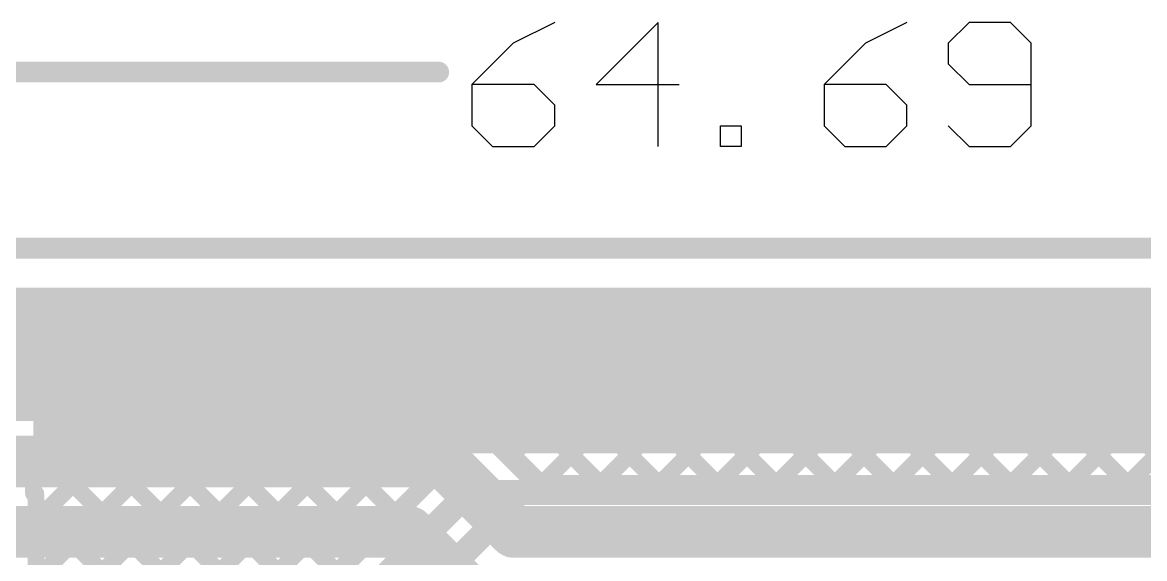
# Model space of a CAD drawing. Header units: millimetres. Extents: x 0.84 to 3.69, y 1.83 to 3.72.
# Drawn here: x 1.772 to 2.313, y 3.457 to 3.716 of the extents above; entities that cross this region are included whole.
import ezdxf

# ---------------------------------------------------------------- set-up
doc = ezdxf.new("R2010")
doc.units = ezdxf.units.MM
doc.header["$MEASUREMENT"] = 0
for name, color, linetype in [('BottomLayer', 5, 'Continuous'), ('Mechanical1', 6, 'Continuous'), ('Mechanical2', 216, 'Continuous'), ('TopLayer', 1, 'Continuous')]:
    doc.layers.add(name, color=color, linetype=linetype)

msp = doc.modelspace()

# ---------------------------------------------------------------- linework, layer by layer
at = {"layer": 'BottomLayer'}
for points, const_width in [([(1.14635, 3.58), (2.52129, 3.58)], 0.008), ([(1.71911, 3.5293), (1.76981, 3.58)], 0.008), ([(1.73745, 3.58), (1.78995, 3.5275)], 0.008), ([(1.74559, 3.5275), (1.79809, 3.58)], 0.008), ([(1.76573, 3.58), (1.81823, 3.5275)], 0.008), ([(1.77387, 3.5275), (1.82637, 3.58)], 0.008), ([(1.79401, 3.58), (1.84651, 3.5275)], 0.008), ([(1.80216, 3.5275), (1.85466, 3.58)], 0.008), ([(1.8223, 3.58), (1.8748, 3.5275)], 0.008), ([(1.83044, 3.5275), (1.88294, 3.58)], 0.008), ([(1.85058, 3.58), (1.90308, 3.5275)], 0.008), ([(1.85873, 3.5275), (1.91123, 3.58)], 0.008), ([(1.87886, 3.58), (1.93136, 3.5275)], 0.008), ([(1.88701, 3.5275), (1.93951, 3.58)], 0.008), ([(1.90715, 3.58), (1.95965, 3.5275)], 0.008), ([(1.9153, 3.5275), (1.9678, 3.58)], 0.008), ([(1.93543, 3.58), (2.02193, 3.4935)], 0.008), ([(1.94358, 3.5275), (1.99608, 3.58)], 0.008), ([(1.96372, 3.58), (2.05022, 3.4935)], 0.008), ([(1.97186, 3.5275), (2.02436, 3.58)], 0.008), ([(1.992, 3.58), (2.0785, 3.4935)], 0.008), ([(1.99244, 3.51979), (2.05265, 3.58)], 0.008), ([(2.00658, 3.50565), (2.08093, 3.58)], 0.008), ([(2.02029, 3.58), (2.10679, 3.4935)], 0.008), ([(2.02272, 3.4935), (2.10922, 3.58)], 0.008), ([(2.04857, 3.58), (2.13507, 3.4935)], 0.008), ([(2.051, 3.4935), (2.1375, 3.58)], 0.008), ([(2.07685, 3.58), (2.16335, 3.4935)], 0.008), ([(2.07929, 3.4935), (2.16579, 3.58)], 0.008), ([(2.10514, 3.58), (2.19164, 3.4935)], 0.008), ([(2.10757, 3.4935), (2.19407, 3.58)], 0.008), ([(2.13342, 3.58), (2.21992, 3.4935)], 0.008), ([(2.13585, 3.4935), (2.22235, 3.58)], 0.008), ([(2.16171, 3.58), (2.24821, 3.4935)], 0.008), ([(2.16414, 3.4935), (2.25064, 3.58)], 0.008), ([(2.18999, 3.58), (2.27649, 3.4935)], 0.008), ([(2.19242, 3.4935), (2.27892, 3.58)], 0.008), ([(2.21828, 3.58), (2.30478, 3.4935)], 0.008), ([(2.22071, 3.4935), (2.30721, 3.58)], 0.008), ([(2.24656, 3.58), (2.33306, 3.4935)], 0.008), ([(2.24899, 3.4935), (2.33549, 3.58)], 0.008), ([(2.27484, 3.58), (2.36134, 3.4935)], 0.008), ([(2.27728, 3.4935), (2.36378, 3.58)], 0.008), ([(2.30313, 3.58), (2.38963, 3.4935)], 0.008), ([(2.30556, 3.4935), (2.39206, 3.58)], 0.008), ([(1.72468, 3.5275), (1.975, 3.5275)], 0.008), ([(1.99163, 3.5206), (2.01873, 3.4935)], 0.008), ([(1.714, 3.504), (1.975, 3.504)], 0.025), ([(1.975, 3.504), (2.009, 3.47)], 0.025), ([(2.01873, 3.4935), (2.4605, 3.4935)], 0.008), ([(1.268, 3.47), (1.95825, 3.47)], 0.025), ([(1.95825, 3.47), (2.26425, 3.164)], 0.025), ([(2.009, 3.47), (2.492, 3.47)], 0.025)]:
    msp.add_lwpolyline(points, dxfattribs=dict(at, const_width=const_width))
for points, const_width in [([(1.76781, 3.58, 1), (1.77181, 3.58, 1)], 0.004), ([(1.79201, 3.58, 1), (1.79601, 3.58, 1)], 0.004), ([(1.79609, 3.58, 1), (1.80009, 3.58, 1)], 0.004), ([(1.8203, 3.58, 1), (1.8243, 3.58, 1)], 0.004), ([(1.82437, 3.58, 1), (1.82837, 3.58, 1)], 0.004), ([(1.84858, 3.58, 1), (1.85258, 3.58, 1)], 0.004), ([(1.85266, 3.58, 1), (1.85666, 3.58, 1)], 0.004), ([(1.87686, 3.58, 1), (1.88086, 3.58, 1)], 0.004), ([(1.88094, 3.58, 1), (1.88494, 3.58, 1)], 0.004), ([(1.90515, 3.58, 1), (1.90915, 3.58, 1)], 0.004), ([(1.90923, 3.58, 1), (1.91323, 3.58, 1)], 0.004), ([(1.93343, 3.58, 1), (1.93743, 3.58, 1)], 0.004), ([(1.93751, 3.58, 1), (1.94151, 3.58, 1)], 0.004), ([(1.96172, 3.58, 1), (1.96572, 3.58, 1)], 0.004), ([(1.9658, 3.58, 1), (1.9698, 3.58, 1)], 0.004), ([(1.99, 3.58, 1), (1.994, 3.58, 1)], 0.004), ([(1.99408, 3.58, 1), (1.99808, 3.58, 1)], 0.004), ([(2.01829, 3.58, 1), (2.02229, 3.58, 1)], 0.004), ([(2.02236, 3.58, 1), (2.02636, 3.58, 1)], 0.004), ([(2.04657, 3.58, 1), (2.05057, 3.58, 1)], 0.004), ([(2.05065, 3.58, 1), (2.05465, 3.58, 1)], 0.004), ([(2.07485, 3.58, 1), (2.07885, 3.58, 1)], 0.004), ([(2.07893, 3.58, 1), (2.08293, 3.58, 1)], 0.004), ([(2.10314, 3.58, 1), (2.10714, 3.58, 1)], 0.004), ([(2.10722, 3.58, 1), (2.11122, 3.58, 1)], 0.004), ([(2.13142, 3.58, 1), (2.13542, 3.58, 1)], 0.004), ([(2.1355, 3.58, 1), (2.1395, 3.58, 1)], 0.004), ([(2.15971, 3.58, 1), (2.16371, 3.58, 1)], 0.004), ([(2.16379, 3.58, 1), (2.16779, 3.58, 1)], 0.004), ([(2.18799, 3.58, 1), (2.19199, 3.58, 1)], 0.004), ([(2.19207, 3.58, 1), (2.19607, 3.58, 1)], 0.004), ([(2.21628, 3.58, 1), (2.22028, 3.58, 1)], 0.004), ([(2.22035, 3.58, 1), (2.22435, 3.58, 1)], 0.004), ([(2.24456, 3.58, 1), (2.24856, 3.58, 1)], 0.004), ([(2.24864, 3.58, 1), (2.25264, 3.58, 1)], 0.004), ([(2.27284, 3.58, 1), (2.27684, 3.58, 1)], 0.004), ([(2.27692, 3.58, 1), (2.28092, 3.58, 1)], 0.004), ([(2.30113, 3.58, 1), (2.30513, 3.58, 1)], 0.004), ([(2.30521, 3.58, 1), (2.30921, 3.58, 1)], 0.004), ([(1.77187, 3.5275, 1), (1.77587, 3.5275, 1)], 0.004), ([(1.78795, 3.5275, 1), (1.79195, 3.5275, 1)], 0.004), ([(1.80016, 3.5275, 1), (1.80416, 3.5275, 1)], 0.004), ([(1.81623, 3.5275, 1), (1.82023, 3.5275, 1)], 0.004), ([(1.82844, 3.5275, 1), (1.83244, 3.5275, 1)], 0.004), ([(1.84451, 3.5275, 1), (1.84851, 3.5275, 1)], 0.004), ([(1.85673, 3.5275, 1), (1.86073, 3.5275, 1)], 0.004), ([(1.8728, 3.5275, 1), (1.8768, 3.5275, 1)], 0.004), ([(1.88501, 3.5275, 1), (1.88901, 3.5275, 1)], 0.004), ([(1.90108, 3.5275, 1), (1.90508, 3.5275, 1)], 0.004), ([(1.9133, 3.5275, 1), (1.9173, 3.5275, 1)], 0.004), ([(1.92936, 3.5275, 1), (1.93336, 3.5275, 1)], 0.004), ([(1.94158, 3.5275, 1), (1.94558, 3.5275, 1)], 0.004), ([(1.95765, 3.5275, 1), (1.96165, 3.5275, 1)], 0.004), ([(1.96986, 3.5275, 1), (1.97386, 3.5275, 1)], 0.004), ([(1.973, 3.5275, 1), (1.977, 3.5275, 1)], 0.004), ([(1.973, 3.5275, 1), (1.977, 3.5275, 1)], 0.004), ([(1.973, 3.5275, 1), (1.977, 3.5275, 1)], 0.004), ([(1.98962, 3.52062, 1), (1.99362, 3.52062, 1)], 0.004), ([(1.98963, 3.5206, 1), (1.99363, 3.5206, 1)], 0.004), ([(1.98963, 3.5206, 1), (1.99363, 3.5206, 1)], 0.004), ([(1.99044, 3.51979, 1), (1.99444, 3.51979, 1)], 0.004), ([(1.96875, 3.504, 1), (1.98125, 3.504, 1)], 0.0125), ([(1.96875, 3.504, 1), (1.98125, 3.504, 1)], 0.0125), ([(2.00458, 3.50565, 1), (2.00858, 3.50565, 1)], 0.004), ([(2.01673, 3.4935, 1), (2.02073, 3.4935, 1)], 0.004), ([(2.01673, 3.4935, 1), (2.02073, 3.4935, 1)], 0.004), ([(2.01993, 3.4935, 1), (2.02393, 3.4935, 1)], 0.004), ([(2.02072, 3.4935, 1), (2.02472, 3.4935, 1)], 0.004), ([(2.04822, 3.4935, 1), (2.05222, 3.4935, 1)], 0.004), ([(2.049, 3.4935, 1), (2.053, 3.4935, 1)], 0.004), ([(2.0765, 3.4935, 1), (2.0805, 3.4935, 1)], 0.004), ([(2.07729, 3.4935, 1), (2.08129, 3.4935, 1)], 0.004), ([(2.10479, 3.4935, 1), (2.10879, 3.4935, 1)], 0.004), ([(2.10557, 3.4935, 1), (2.10957, 3.4935, 1)], 0.004), ([(2.13307, 3.4935, 1), (2.13707, 3.4935, 1)], 0.004), ([(2.13385, 3.4935, 1), (2.13785, 3.4935, 1)], 0.004), ([(2.16135, 3.4935, 1), (2.16535, 3.4935, 1)], 0.004), ([(2.16214, 3.4935, 1), (2.16614, 3.4935, 1)], 0.004), ([(2.18964, 3.4935, 1), (2.19364, 3.4935, 1)], 0.004), ([(2.19042, 3.4935, 1), (2.19442, 3.4935, 1)], 0.004), ([(2.21792, 3.4935, 1), (2.22192, 3.4935, 1)], 0.004), ([(2.21871, 3.4935, 1), (2.22271, 3.4935, 1)], 0.004), ([(2.24621, 3.4935, 1), (2.25021, 3.4935, 1)], 0.004), ([(2.24699, 3.4935, 1), (2.25099, 3.4935, 1)], 0.004), ([(2.27449, 3.4935, 1), (2.27849, 3.4935, 1)], 0.004), ([(2.27528, 3.4935, 1), (2.27928, 3.4935, 1)], 0.004), ([(2.30278, 3.4935, 1), (2.30678, 3.4935, 1)], 0.004), ([(2.30356, 3.4935, 1), (2.30756, 3.4935, 1)], 0.004), ([(1.952, 3.47, 1), (1.9645, 3.47, 1)], 0.0125), ([(1.952, 3.47, 1), (1.9645, 3.47, 1)], 0.0125), ([(2.00275, 3.47, 1), (2.01525, 3.47, 1)], 0.0125), ([(2.00275, 3.47, 1), (2.01525, 3.47, 1)], 0.0125)]:
    msp.add_lwpolyline(points, format="xyb", close=True, dxfattribs=dict(at, const_width=const_width))
at = {"layer": 'BottomLayer', "const_width": 0.008}
for points in [[(1.975, 3.5275, -0.199188), (1.99163, 3.5206)], [(1.975, 3.5275, -0.198912), (1.99162, 3.52062)]]:
    msp.add_lwpolyline(points, format="xyb", dxfattribs=at)
at = {"layer": 'Mechanical1'}
for p, q in [((2.02857, 3.71599), (2.00858, 3.70599)), ((2.07856, 3.71599), (2.04857, 3.686)), ((2.07856, 3.65601), (2.07856, 3.71599)), ((2.19852, 3.71599), (2.17853, 3.70599)), ((2.22851, 3.71599), (2.21851, 3.70599)), ((2.2485, 3.71599), (2.22851, 3.71599)), ((2.2585, 3.70599), (2.2485, 3.71599)), ((2.00858, 3.70599), (1.98859, 3.686)), ((2.17853, 3.70599), (2.15853, 3.686)), ((2.21851, 3.70599), (2.21851, 3.696)), ((2.2585, 3.66601), (2.2585, 3.70599)), ((2.21851, 3.696), (2.22851, 3.686)), ((1.98859, 3.686), (1.98859, 3.66601)), ((2.01858, 3.686), (1.98859, 3.686)), ((2.02857, 3.676), (2.01858, 3.686)), ((2.04857, 3.686), (2.08855, 3.686)), ((2.15853, 3.686), (2.15853, 3.66601)), ((2.18852, 3.686), (2.15853, 3.686)), ((2.19852, 3.676), (2.18852, 3.686)), ((2.22851, 3.686), (2.2585, 3.686)), ((2.02857, 3.66601), (2.02857, 3.676)), ((2.19852, 3.66601), (2.19852, 3.676)), ((1.98859, 3.66601), (1.99858, 3.65601)), ((2.01858, 3.65601), (2.02857, 3.66601)), ((2.10855, 3.65601), (2.10855, 3.66601)), ((2.10855, 3.66601), (2.11855, 3.66601)), ((2.11855, 3.66601), (2.11855, 3.65601)), ((2.15853, 3.66601), (2.16853, 3.65601)), ((2.18852, 3.65601), (2.19852, 3.66601)), ((2.21851, 3.66601), (2.22851, 3.65601)), ((2.2485, 3.65601), (2.2585, 3.66601)), ((1.99858, 3.65601), (2.01858, 3.65601)), ((2.11855, 3.65601), (2.10855, 3.65601)), ((2.16853, 3.65601), (2.18852, 3.65601)), ((2.22851, 3.65601), (2.2485, 3.65601))]:
    msp.add_line(p, q, dxfattribs=at)
at = {"layer": 'Mechanical1', "const_width": 0.01}
msp.add_lwpolyline([(1.001, 3.692), (1.97259, 3.692)], dxfattribs=at)
at = {"layer": 'Mechanical1', "const_width": 0.005}
msp.add_lwpolyline([(1.97009, 3.692, 1), (1.97509, 3.692, 1)], format="xyb", close=True, dxfattribs=at)
at = {"layer": 'Mechanical2', "const_width": 0.01}
msp.add_lwpolyline([(1.001, 3.607), (3.548, 3.607)], dxfattribs=at)
at = {"layer": 'TopLayer'}
for points, const_width in [([(1.777, 3.497), (1.97096, 3.497)], 0.008), ([(1.777, 3.3892), (1.8848, 3.497)], 0.008), ([(1.777, 3.33264), (1.94136, 3.497)], 0.008), ([(1.777, 3.36092), (1.91308, 3.497)], 0.008), ([(1.777, 3.4885), (1.777, 3.497)], 0.008), ([(1.77718, 3.30453), (1.96965, 3.497)], 0.008), ([(1.77718, 3.30322), (1.97096, 3.497)], 0.008), ([(1.77818, 3.44695), (1.82823, 3.497)], 0.008), ([(1.77818, 3.41867), (1.85651, 3.497)], 0.008), ([(1.77818, 3.47524), (1.79994, 3.497)], 0.008), ([(1.79216, 3.497), (1.88156, 3.4076)], 0.008), ([(1.82045, 3.497), (1.8957, 3.42174)], 0.008), ([(1.84873, 3.497), (1.90984, 3.43589)], 0.008), ([(1.87701, 3.497), (1.92399, 3.45003)], 0.008), ([(1.9053, 3.497), (1.93813, 3.46417)], 0.008), ([(1.93358, 3.497), (1.95227, 3.47831)], 0.008), ([(1.96186, 3.497), (1.96641, 3.49245)], 0.008), ([(1.781, 3.283), (1.987, 3.489)], 0.012), ([(1.987, 3.489), (2.48361, 3.489)], 0.012), ([(1.77818, 3.3975), (1.77818, 3.4885)], 0.008), ([(1.77818, 3.4827), (1.86742, 3.39346)], 0.008), ([(1.8, 3.275), (1.995, 3.47)], 0.012), ([(1.995, 3.47), (2.47574, 3.47)], 0.012), ([(1.77818, 3.45441), (1.85328, 3.37932)], 0.008)]:
    msp.add_lwpolyline(points, dxfattribs=dict(at, const_width=const_width))
for points, const_width in [([(1.775, 3.497, 1), (1.779, 3.497, 1)], 0.004), ([(1.775, 3.497, 1), (1.779, 3.497, 1)], 0.004), ([(1.79016, 3.497, 1), (1.79416, 3.497, 1)], 0.004), ([(1.79794, 3.497, 1), (1.80194, 3.497, 1)], 0.004), ([(1.81845, 3.497, 1), (1.82245, 3.497, 1)], 0.004), ([(1.82623, 3.497, 1), (1.83023, 3.497, 1)], 0.004), ([(1.84673, 3.497, 1), (1.85073, 3.497, 1)], 0.004), ([(1.85451, 3.497, 1), (1.85851, 3.497, 1)], 0.004), ([(1.87501, 3.497, 1), (1.87901, 3.497, 1)], 0.004), ([(1.8828, 3.497, 1), (1.8868, 3.497, 1)], 0.004), ([(1.9033, 3.497, 1), (1.9073, 3.497, 1)], 0.004), ([(1.91108, 3.497, 1), (1.91508, 3.497, 1)], 0.004), ([(1.93158, 3.497, 1), (1.93558, 3.497, 1)], 0.004), ([(1.93936, 3.497, 1), (1.94336, 3.497, 1)], 0.004), ([(1.95986, 3.497, 1), (1.96386, 3.497, 1)], 0.004), ([(1.96765, 3.497, 1), (1.97165, 3.497, 1)], 0.004), ([(1.96896, 3.497, 1), (1.97296, 3.497, 1)], 0.004), ([(1.96896, 3.497, 1), (1.97296, 3.497, 1)], 0.004), ([(1.96441, 3.49245, 1), (1.96841, 3.49245, 1)], 0.004), ([(1.984, 3.489, 1), (1.99, 3.489, 1)], 0.006), ([(1.984, 3.489, 1), (1.99, 3.489, 1)], 0.006), ([(1.775, 3.4885, 1), (1.779, 3.4885, 1)], 0.004), ([(1.77618, 3.4885, 1), (1.78018, 3.4885, 1)], 0.004), ([(1.77618, 3.4827, 1), (1.78018, 3.4827, 1)], 0.004), ([(1.95027, 3.47831, 1), (1.95427, 3.47831, 1)], 0.004), ([(1.77618, 3.47524, 1), (1.78018, 3.47524, 1)], 0.004), ([(1.992, 3.47, 1), (1.998, 3.47, 1)], 0.006), ([(1.992, 3.47, 1), (1.998, 3.47, 1)], 0.006), ([(1.93613, 3.46417, 1), (1.94013, 3.46417, 1)], 0.004), ([(1.77618, 3.45441, 1), (1.78018, 3.45441, 1)], 0.004)]:
    msp.add_lwpolyline(points, format="xyb", close=True, dxfattribs=dict(at, const_width=const_width))
for points in [[(1.792, 3.528), (1.792, 3.588), (1.611, 3.528), (1.611, 3.588)], [(2.522, 3.508), (2.522, 3.588), (1.777, 3.508), (1.777, 3.588)]]:
    msp.add_solid(points, dxfattribs=at)

doc.saveas('drawing.dxf')
